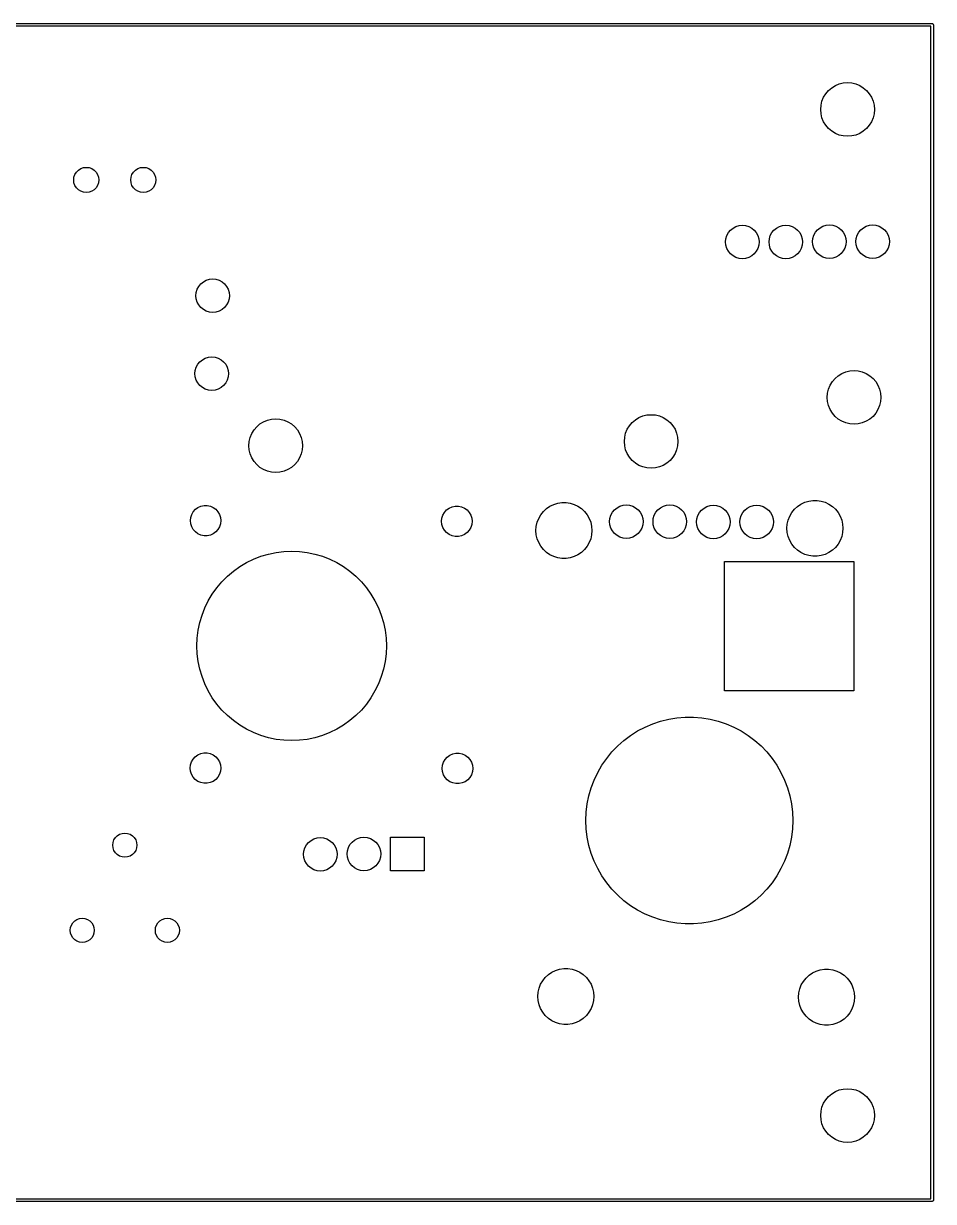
# Model space of a CAD drawing. Extents: x 0 to 110, y 0 to 70.
# Drawn here: x 55.9 to 110.1, y -0.1 to 70.1 of the extents above; entities that cross this region are included whole.
import ezdxf

# ---------------------------------------------------------------- set-up
doc = ezdxf.new("R2010")
doc.units = 0
doc.layers.add('BLACK', color=7, linetype='CONTINUOUS')

msp = doc.modelspace()

# ---------------------------------------------------------------- linework, layer by layer
at = {"layer": 'BLACK', "linetype": 'CONTINUOUS'}
for p, q in [((-0.05, 70.125), (110.05, 70.125)), ((109.975, 69.975), (0.025, 69.975)), ((109.975, 0.025), (109.975, 69.975)), ((110.05, 70.125), (110.06, 70.1233)), ((110.06, 70.1233), (110.063, 70.1239)), ((110.063, 70.1239), (110.066, 70.1222)), ((110.066, 70.1222), (110.076, 70.1205)), ((110.076, 70.1205), (110.091, 70.108)), ((110.091, 70.108), (110.107, 70.0982)), ((110.107, 70.0982), (110.11, 70.0919)), ((110.11, 70.0919), (110.115, 70.0875)), ((110.115, 70.0875), (110.118, 70.0683)), ((110.118, 70.0683), (110.125, 70.05)), ((110.125, 70.05), (110.125, -0.05)), ((103.706, 65.9405), (103.869, 66.1314)), ((103.869, 66.1314), (104.06, 66.2944)), ((104.06, 66.2944), (104.274, 66.4256)), ((104.274, 66.4256), (104.506, 66.5217)), ((104.506, 66.5217), (104.75, 66.5803)), ((104.75, 66.5803), (105, 66.6)), ((105, 66.6), (105.25, 66.5803)), ((105.25, 66.5803), (105.494, 66.5217)), ((105.494, 66.5217), (105.726, 66.4256)), ((105.726, 66.4256), (105.94, 66.2944)), ((105.94, 66.2944), (106.131, 66.1314)), ((106.131, 66.1314), (106.294, 65.9405)), ((103.42, 65.2503), (103.478, 65.4944)), ((103.478, 65.4944), (103.574, 65.7264)), ((103.574, 65.7264), (103.706, 65.9405)), ((106.294, 65.9405), (106.426, 65.7264)), ((106.426, 65.7264), (106.522, 65.4944)), ((106.522, 65.4944), (106.58, 65.2503)), ((103.4, 65), (103.42, 65.2503)), ((103.42, 64.7497), (103.4, 65)), ((103.478, 64.5056), (103.42, 64.7497)), ((106.58, 64.7497), (106.522, 64.5056)), ((106.58, 65.2503), (106.6, 65)), ((106.6, 65), (106.58, 64.7497)), ((103.574, 64.2736), (103.478, 64.5056)), ((103.706, 64.0595), (103.574, 64.2736)), ((103.869, 63.8686), (103.706, 64.0595)), ((106.294, 64.0595), (106.131, 63.8686)), ((106.426, 64.2736), (106.294, 64.0595)), ((106.522, 64.5056), (106.426, 64.2736)), ((104.06, 63.7056), (103.869, 63.8686)), ((104.274, 63.5744), (104.06, 63.7056)), ((104.506, 63.4783), (104.274, 63.5744)), ((104.75, 63.4197), (104.506, 63.4783)), ((105, 63.4), (104.75, 63.4197)), ((105.25, 63.4197), (105, 63.4)), ((105.494, 63.4783), (105.25, 63.4197)), ((105.726, 63.5744), (105.494, 63.4783)), ((105.94, 63.7056), (105.726, 63.5744)), ((106.131, 63.8686), (105.94, 63.7056)), ((58.8688, 60.9669), (58.9243, 61.1254)), ((58.9243, 61.1254), (59.0136, 61.2676)), ((59.0136, 61.2676), (59.1324, 61.3864)), ((59.1324, 61.3864), (59.2746, 61.4757)), ((59.2746, 61.4757), (59.4331, 61.5312)), ((59.4331, 61.5312), (59.6, 61.55)), ((59.6, 61.55), (59.7669, 61.5312)), ((59.7669, 61.5312), (59.9254, 61.4757)), ((59.9254, 61.4757), (60.0676, 61.3864)), ((60.0676, 61.3864), (60.1864, 61.2676)), ((60.1864, 61.2676), (60.2757, 61.1254)), ((60.2757, 61.1254), (60.3312, 60.9669)), ((62.2688, 60.9669), (62.3243, 61.1254)), ((62.3243, 61.1254), (62.4136, 61.2676)), ((62.4136, 61.2676), (62.5324, 61.3864)), ((62.5324, 61.3864), (62.6746, 61.4757)), ((62.6746, 61.4757), (62.8331, 61.5312)), ((62.8331, 61.5312), (63, 61.55)), ((63, 61.55), (63.1669, 61.5312)), ((63.1669, 61.5312), (63.3254, 61.4757)), ((63.3254, 61.4757), (63.4676, 61.3864)), ((63.4676, 61.3864), (63.5864, 61.2676)), ((63.5864, 61.2676), (63.6757, 61.1254)), ((63.6757, 61.1254), (63.7312, 60.9669)), ((58.85, 60.8), (58.8688, 60.9669)), ((58.8688, 60.6331), (58.85, 60.8)), ((58.9243, 60.4746), (58.8688, 60.6331)), ((59.0136, 60.3324), (58.9243, 60.4746)), ((60.2757, 60.4746), (60.1864, 60.3324)), ((60.3312, 60.6331), (60.2757, 60.4746)), ((60.3312, 60.9669), (60.35, 60.8)), ((60.35, 60.8), (60.3312, 60.6331)), ((62.25, 60.8), (62.2688, 60.9669)), ((62.2688, 60.6331), (62.25, 60.8)), ((62.3243, 60.4746), (62.2688, 60.6331)), ((62.4136, 60.3324), (62.3243, 60.4746)), ((63.6757, 60.4746), (63.5864, 60.3324)), ((63.7312, 60.6331), (63.6757, 60.4746)), ((63.7312, 60.9669), (63.75, 60.8)), ((63.75, 60.8), (63.7312, 60.6331)), ((59.1324, 60.2136), (59.0136, 60.3324)), ((59.2746, 60.1243), (59.1324, 60.2136)), ((59.4331, 60.0688), (59.2746, 60.1243)), ((59.6, 60.05), (59.4331, 60.0688)), ((59.7669, 60.0688), (59.6, 60.05)), ((59.9254, 60.1243), (59.7669, 60.0688)), ((60.0676, 60.2136), (59.9254, 60.1243)), ((60.1864, 60.3324), (60.0676, 60.2136)), ((62.5324, 60.2136), (62.4136, 60.3324)), ((62.6746, 60.1243), (62.5324, 60.2136)), ((62.8331, 60.0688), (62.6746, 60.1243)), ((63, 60.05), (62.8331, 60.0688)), ((63.1669, 60.0688), (63, 60.05)), ((63.3254, 60.1243), (63.1669, 60.0688)), ((63.4676, 60.2136), (63.3254, 60.1243)), ((63.5864, 60.3324), (63.4676, 60.2136)), ((97.8061, 57.4827), (97.8985, 57.6556)), ((97.8985, 57.6556), (98.0229, 57.8071)), ((98.0229, 57.8071), (98.1744, 57.9315)), ((98.1744, 57.9315), (98.3473, 58.0239)), ((98.3473, 58.0239), (98.5349, 58.0808)), ((98.5349, 58.0808), (98.73, 58.1)), ((98.73, 58.1), (98.9251, 58.0808)), ((98.9251, 58.0808), (99.1127, 58.0239)), ((99.1127, 58.0239), (99.2856, 57.9315)), ((99.2856, 57.9315), (99.4371, 57.8071)), ((99.4371, 57.8071), (99.5615, 57.6556)), ((99.5615, 57.6556), (99.6539, 57.4827)), ((100.396, 57.4827), (100.489, 57.6556)), ((100.489, 57.6556), (100.613, 57.8071)), ((100.613, 57.8071), (100.764, 57.9315)), ((100.764, 57.9315), (100.937, 58.0239)), ((100.937, 58.0239), (101.125, 58.0808)), ((101.125, 58.0808), (101.32, 58.1)), ((101.32, 58.1), (101.515, 58.0808)), ((101.515, 58.0808), (101.703, 58.0239)), ((101.703, 58.0239), (101.876, 57.9315)), ((101.876, 57.9315), (102.027, 57.8071)), ((102.027, 57.8071), (102.151, 57.6556)), ((102.151, 57.6556), (102.244, 57.4827)), ((102.996, 57.5027), (103.089, 57.6756)), ((103.089, 57.6756), (103.213, 57.8271)), ((103.213, 57.8271), (103.364, 57.9515)), ((103.364, 57.9515), (103.537, 58.0439)), ((103.537, 58.0439), (103.725, 58.1008)), ((103.725, 58.1008), (103.92, 58.12)), ((103.92, 58.12), (104.115, 58.1008)), ((104.115, 58.1008), (104.303, 58.0439)), ((104.303, 58.0439), (104.476, 57.9515)), ((104.476, 57.9515), (104.627, 57.8271)), ((104.627, 57.8271), (104.751, 57.6756)), ((104.751, 57.6756), (104.844, 57.5027)), ((105.576, 57.5027), (105.669, 57.6756)), ((105.669, 57.6756), (105.793, 57.8271)), ((105.793, 57.8271), (105.944, 57.9515)), ((105.944, 57.9515), (106.117, 58.0439)), ((106.117, 58.0439), (106.305, 58.1008)), ((106.305, 58.1008), (106.5, 58.12)), ((106.5, 58.12), (106.695, 58.1008)), ((106.695, 58.1008), (106.883, 58.0439)), ((106.883, 58.0439), (107.056, 57.9515)), ((107.056, 57.9515), (107.207, 57.8271)), ((107.207, 57.8271), (107.331, 57.6756)), ((107.331, 57.6756), (107.424, 57.5027)), ((97.73, 57.1), (97.7492, 57.2951)), ((97.7492, 56.9049), (97.73, 57.1)), ((97.7492, 57.2951), (97.8061, 57.4827)), ((97.8061, 56.7173), (97.7492, 56.9049)), ((99.6539, 57.4827), (99.7108, 57.2951)), ((99.7108, 56.9049), (99.6539, 56.7173)), ((99.7108, 57.2951), (99.73, 57.1)), ((99.73, 57.1), (99.7108, 56.9049)), ((100.32, 57.1), (100.339, 57.2951)), ((100.339, 56.9049), (100.32, 57.1)), ((100.339, 57.2951), (100.396, 57.4827)), ((100.396, 56.7173), (100.339, 56.9049)), ((102.244, 57.4827), (102.301, 57.2951)), ((102.301, 56.9049), (102.244, 56.7173)), ((102.301, 57.2951), (102.32, 57.1)), ((102.32, 57.1), (102.301, 56.9049)), ((102.92, 57.12), (102.939, 57.3151)), ((102.939, 56.9249), (102.92, 57.12)), ((102.939, 57.3151), (102.996, 57.5027)), ((102.996, 56.7373), (102.939, 56.9249)), ((104.844, 57.5027), (104.901, 57.3151)), ((104.901, 56.9249), (104.844, 56.7373)), ((104.901, 57.3151), (104.92, 57.12)), ((104.92, 57.12), (104.901, 56.9249)), ((105.5, 57.12), (105.519, 57.3151)), ((105.519, 56.9249), (105.5, 57.12)), ((105.519, 57.3151), (105.576, 57.5027)), ((105.576, 56.7373), (105.519, 56.9249)), ((107.424, 57.5027), (107.481, 57.3151)), ((107.481, 56.9249), (107.424, 56.7373)), ((107.481, 57.3151), (107.5, 57.12)), ((107.5, 57.12), (107.481, 56.9249)), ((97.8985, 56.5444), (97.8061, 56.7173)), ((98.0229, 56.3929), (97.8985, 56.5444)), ((98.1744, 56.2685), (98.0229, 56.3929)), ((98.3473, 56.1761), (98.1744, 56.2685)), ((99.2856, 56.2685), (99.1127, 56.1761)), ((99.4371, 56.3929), (99.2856, 56.2685)), ((99.5615, 56.5444), (99.4371, 56.3929)), ((99.6539, 56.7173), (99.5615, 56.5444)), ((100.489, 56.5444), (100.396, 56.7173)), ((100.613, 56.3929), (100.489, 56.5444)), ((100.764, 56.2685), (100.613, 56.3929)), ((100.937, 56.1761), (100.764, 56.2685)), ((101.876, 56.2685), (101.703, 56.1761)), ((102.027, 56.3929), (101.876, 56.2685)), ((102.151, 56.5444), (102.027, 56.3929)), ((102.244, 56.7173), (102.151, 56.5444)), ((103.089, 56.5644), (102.996, 56.7373)), ((103.213, 56.4129), (103.089, 56.5644)), ((103.364, 56.2885), (103.213, 56.4129)), ((103.537, 56.1961), (103.364, 56.2885)), ((104.476, 56.2885), (104.303, 56.1961)), ((104.627, 56.4129), (104.476, 56.2885)), ((104.751, 56.5644), (104.627, 56.4129)), ((104.844, 56.7373), (104.751, 56.5644)), ((105.669, 56.5644), (105.576, 56.7373)), ((105.793, 56.4129), (105.669, 56.5644)), ((105.944, 56.2885), (105.793, 56.4129)), ((106.117, 56.1961), (105.944, 56.2885)), ((107.056, 56.2885), (106.883, 56.1961)), ((107.207, 56.4129), (107.056, 56.2885)), ((107.331, 56.5644), (107.207, 56.4129)), ((107.424, 56.7373), (107.331, 56.5644)), ((98.5349, 56.1192), (98.3473, 56.1761)), ((98.73, 56.1), (98.5349, 56.1192)), ((98.9251, 56.1192), (98.73, 56.1)), ((99.1127, 56.1761), (98.9251, 56.1192)), ((101.125, 56.1192), (100.937, 56.1761)), ((101.32, 56.1), (101.125, 56.1192)), ((101.515, 56.1192), (101.32, 56.1)), ((101.703, 56.1761), (101.515, 56.1192)), ((103.725, 56.1392), (103.537, 56.1961)), ((103.92, 56.12), (103.725, 56.1392)), ((104.115, 56.1392), (103.92, 56.12)), ((104.303, 56.1961), (104.115, 56.1392)), ((106.305, 56.1392), (106.117, 56.1961)), ((106.5, 56.12), (106.305, 56.1392)), ((106.695, 56.1392), (106.5, 56.12)), ((106.883, 56.1961), (106.695, 56.1392)), ((66.5862, 54.727), (66.7591, 54.8194)), ((66.7591, 54.8194), (66.9467, 54.8763)), ((66.9467, 54.8763), (67.1418, 54.8955)), ((67.1418, 54.8955), (67.3369, 54.8763)), ((67.3369, 54.8763), (67.5245, 54.8194)), ((67.5245, 54.8194), (67.6974, 54.727)), ((66.161, 54.0906), (66.2179, 54.2782)), ((66.2179, 54.2782), (66.3103, 54.4511)), ((66.3103, 54.4511), (66.4347, 54.6026)), ((66.4347, 54.6026), (66.5862, 54.727)), ((67.6974, 54.727), (67.8489, 54.6026)), ((67.8489, 54.6026), (67.9733, 54.4511)), ((67.9733, 54.4511), (68.0657, 54.2782)), ((68.0657, 54.2782), (68.1226, 54.0906)), ((66.1418, 53.8955), (66.161, 54.0906)), ((66.161, 53.7004), (66.1418, 53.8955)), ((66.2179, 53.5128), (66.161, 53.7004)), ((66.3103, 53.34), (66.2179, 53.5128)), ((68.0657, 53.5128), (67.9733, 53.34)), ((68.1226, 53.7004), (68.0657, 53.5128)), ((68.1226, 54.0906), (68.1418, 53.8955)), ((68.1418, 53.8955), (68.1226, 53.7004)), ((66.4347, 53.1884), (66.3103, 53.34)), ((66.5862, 53.0641), (66.4347, 53.1884)), ((66.7591, 52.9716), (66.5862, 53.0641)), ((66.9467, 52.9147), (66.7591, 52.9716)), ((67.1418, 52.8955), (66.9467, 52.9147)), ((67.3369, 52.9147), (67.1418, 52.8955)), ((67.5245, 52.9716), (67.3369, 52.9147)), ((67.6974, 53.0641), (67.5245, 52.9716)), ((67.8489, 53.1884), (67.6974, 53.0641)), ((67.9733, 53.34), (67.8489, 53.1884)), ((66.2519, 49.8011), (66.3763, 49.9526)), ((66.3763, 49.9526), (66.5278, 50.077)), ((66.5278, 50.077), (66.7007, 50.1694)), ((66.7007, 50.1694), (66.8883, 50.2263)), ((66.8883, 50.2263), (67.0834, 50.2455)), ((67.0834, 50.2455), (67.2785, 50.2263)), ((67.2785, 50.2263), (67.4661, 50.1694)), ((67.4661, 50.1694), (67.6389, 50.077)), ((67.6389, 50.077), (67.7905, 49.9526)), ((67.7905, 49.9526), (67.9148, 49.8011)), ((66.0834, 49.2455), (66.1026, 49.4406)), ((66.1026, 49.0504), (66.0834, 49.2455)), ((66.1026, 49.4406), (66.1595, 49.6282)), ((66.1595, 49.6282), (66.2519, 49.8011)), ((67.9148, 49.8011), (68.0073, 49.6282)), ((68.0073, 49.6282), (68.0642, 49.4406)), ((68.0642, 49.4406), (68.0834, 49.2455)), ((68.0834, 49.2455), (68.0642, 49.0504)), ((104.45, 49.1234), (104.664, 49.2545)), ((104.664, 49.2545), (104.896, 49.3505)), ((104.896, 49.3505), (105.14, 49.4091)), ((105.14, 49.4091), (105.39, 49.4288)), ((105.39, 49.4288), (105.64, 49.4091)), ((105.64, 49.4091), (105.884, 49.3505)), ((105.884, 49.3505), (106.116, 49.2545)), ((106.116, 49.2545), (106.33, 49.1234)), ((66.1595, 48.8628), (66.1026, 49.0504)), ((66.2519, 48.6899), (66.1595, 48.8628)), ((66.3763, 48.5384), (66.2519, 48.6899)), ((66.5278, 48.414), (66.3763, 48.5384)), ((67.7905, 48.5384), (67.6389, 48.414)), ((67.9148, 48.6899), (67.7905, 48.5384)), ((68.0073, 48.8628), (67.9148, 48.6899)), ((68.0642, 49.0504), (68.0073, 48.8628)), ((103.869, 48.324), (103.965, 48.5558)), ((103.965, 48.5558), (104.097, 48.7697)), ((104.097, 48.7697), (104.259, 48.9605)), ((104.259, 48.9605), (104.45, 49.1234)), ((106.33, 49.1234), (106.521, 48.9605)), ((106.521, 48.9605), (106.683, 48.7697)), ((106.683, 48.7697), (106.815, 48.5558)), ((106.815, 48.5558), (106.911, 48.324)), ((66.7007, 48.3216), (66.5278, 48.414)), ((66.8883, 48.2647), (66.7007, 48.3216)), ((67.0834, 48.2455), (66.8883, 48.2647)), ((67.2785, 48.2647), (67.0834, 48.2455)), ((67.4661, 48.3216), (67.2785, 48.2647)), ((67.6389, 48.414), (67.4661, 48.3216)), ((103.791, 47.83), (103.811, 48.0801)), ((103.811, 47.5799), (103.791, 47.83)), ((103.811, 48.0801), (103.869, 48.324)), ((106.911, 48.324), (106.969, 48.0801)), ((106.969, 48.0801), (106.989, 47.83)), ((106.989, 47.83), (106.969, 47.5799)), ((103.869, 47.3359), (103.811, 47.5799)), ((103.965, 47.1042), (103.869, 47.3359)), ((104.097, 46.8903), (103.965, 47.1042)), ((106.815, 47.1042), (106.683, 46.8903)), ((106.911, 47.3359), (106.815, 47.1042)), ((106.969, 47.5799), (106.911, 47.3359)), ((69.9603, 46.2434), (70.1742, 46.3745)), ((70.1742, 46.3745), (70.4059, 46.4705)), ((70.4059, 46.4705), (70.6499, 46.5291)), ((70.6499, 46.5291), (70.9, 46.5488)), ((70.9, 46.5488), (71.1501, 46.5291)), ((71.1501, 46.5291), (71.394, 46.4705)), ((71.394, 46.4705), (71.6258, 46.3745)), ((71.6258, 46.3745), (71.8397, 46.2434)), ((92.1595, 46.3305), (92.3503, 46.4934)), ((92.3503, 46.4934), (92.5642, 46.6245)), ((92.5642, 46.6245), (92.7959, 46.7205)), ((92.7959, 46.7205), (93.0399, 46.7791)), ((93.0399, 46.7791), (93.29, 46.7988)), ((93.29, 46.7988), (93.5401, 46.7791)), ((93.5401, 46.7791), (93.784, 46.7205)), ((93.784, 46.7205), (94.0158, 46.6245)), ((94.0158, 46.6245), (94.2297, 46.4934)), ((94.2297, 46.4934), (94.4205, 46.3305)), ((104.259, 46.6995), (104.097, 46.8903)), ((104.45, 46.5366), (104.259, 46.6995)), ((104.664, 46.4055), (104.45, 46.5366)), ((104.896, 46.3095), (104.664, 46.4055)), ((106.116, 46.4055), (105.884, 46.3095)), ((106.33, 46.5366), (106.116, 46.4055)), ((106.521, 46.6995), (106.33, 46.5366)), ((106.683, 46.8903), (106.521, 46.6995)), ((69.3795, 45.444), (69.4755, 45.6758)), ((69.4755, 45.6758), (69.6066, 45.8897)), ((69.6066, 45.8897), (69.7695, 46.0805)), ((69.7695, 46.0805), (69.9603, 46.2434)), ((71.8397, 46.2434), (72.0305, 46.0805)), ((72.0305, 46.0805), (72.1934, 45.8897)), ((72.1934, 45.8897), (72.3245, 45.6758)), ((72.3245, 45.6758), (72.4205, 45.444)), ((91.7109, 45.4501), (91.7695, 45.694)), ((91.7695, 45.694), (91.8655, 45.9258)), ((91.8655, 45.9258), (91.9966, 46.1397)), ((91.9966, 46.1397), (92.1595, 46.3305)), ((94.4205, 46.3305), (94.5834, 46.1397)), ((94.5834, 46.1397), (94.7145, 45.9258)), ((94.7145, 45.9258), (94.8105, 45.694)), ((94.8105, 45.694), (94.8691, 45.4501)), ((105.14, 46.2509), (104.896, 46.3095)), ((105.39, 46.2312), (105.14, 46.2509)), ((105.64, 46.2509), (105.39, 46.2312)), ((105.884, 46.3095), (105.64, 46.2509)), ((69.3012, 44.95), (69.3209, 45.2001)), ((69.3209, 45.2001), (69.3795, 45.444)), ((72.4205, 45.444), (72.4791, 45.2001)), ((72.4791, 45.2001), (72.4988, 44.95)), ((91.6912, 45.2), (91.7109, 45.4501)), ((91.7109, 44.9499), (91.6912, 45.2)), ((94.8691, 45.4501), (94.8888, 45.2)), ((94.8888, 45.2), (94.8691, 44.9499)), ((69.3209, 44.6999), (69.3012, 44.95)), ((69.3795, 44.456), (69.3209, 44.6999)), ((69.4755, 44.2242), (69.3795, 44.456)), ((72.4205, 44.456), (72.3245, 44.2242)), ((72.4791, 44.6999), (72.4205, 44.456)), ((72.4988, 44.95), (72.4791, 44.6999)), ((91.7695, 44.706), (91.7109, 44.9499)), ((91.8655, 44.4742), (91.7695, 44.706)), ((91.9966, 44.2603), (91.8655, 44.4742)), ((92.1595, 44.0695), (91.9966, 44.2603)), ((94.5834, 44.2603), (94.4205, 44.0695)), ((94.7145, 44.4742), (94.5834, 44.2603)), ((94.8105, 44.706), (94.7145, 44.4742)), ((94.8691, 44.9499), (94.8105, 44.706)), ((69.6066, 44.0103), (69.4755, 44.2242)), ((69.7695, 43.8195), (69.6066, 44.0103)), ((69.9603, 43.6566), (69.7695, 43.8195)), ((70.1742, 43.5255), (69.9603, 43.6566)), ((71.8397, 43.6566), (71.6258, 43.5255)), ((72.0305, 43.8195), (71.8397, 43.6566)), ((72.1934, 44.0103), (72.0305, 43.8195)), ((72.3245, 44.2242), (72.1934, 44.0103)), ((92.3503, 43.9066), (92.1595, 44.0695)), ((92.5642, 43.7755), (92.3503, 43.9066)), ((92.7959, 43.6795), (92.5642, 43.7755)), ((93.0399, 43.6209), (92.7959, 43.6795)), ((93.29, 43.6012), (93.0399, 43.6209)), ((93.5401, 43.6209), (93.29, 43.6012)), ((93.784, 43.6795), (93.5401, 43.6209)), ((94.0158, 43.7755), (93.784, 43.6795)), ((94.2297, 43.9066), (94.0158, 43.7755)), ((94.4205, 44.0695), (94.2297, 43.9066)), ((70.4059, 43.4295), (70.1742, 43.5255)), ((70.6499, 43.3709), (70.4059, 43.4295)), ((70.9, 43.3512), (70.6499, 43.3709)), ((71.1501, 43.3709), (70.9, 43.3512)), ((71.394, 43.4295), (71.1501, 43.3709)), ((71.6258, 43.5255), (71.394, 43.4295)), ((87.4799, 41.4446), (87.7184, 41.5182)), ((87.7184, 41.5182), (87.9652, 41.5554)), ((87.9652, 41.5554), (88.2148, 41.5554)), ((88.2148, 41.5554), (88.4616, 41.5182)), ((88.4616, 41.5182), (88.7001, 41.4446)), ((102.019, 41.3257), (102.225, 41.4663)), ((102.225, 41.4663), (102.45, 41.5746)), ((102.45, 41.5746), (102.688, 41.6482)), ((102.688, 41.6482), (102.935, 41.6854)), ((102.935, 41.6854), (103.185, 41.6854)), ((103.185, 41.6854), (103.432, 41.6482)), ((103.432, 41.6482), (103.67, 41.5746)), ((103.67, 41.5746), (103.895, 41.4663)), ((103.895, 41.4663), (104.101, 41.3257)), ((65.8289, 40.6675), (65.8877, 40.8485)), ((65.8877, 40.8485), (65.9828, 41.0132)), ((65.9828, 41.0132), (66.1101, 41.1546)), ((66.1101, 41.1546), (66.264, 41.2664)), ((66.264, 41.2664), (66.4378, 41.3438)), ((66.4378, 41.3438), (66.6239, 41.3834)), ((66.6239, 41.3834), (66.8142, 41.3834)), ((66.8142, 41.3834), (67.0003, 41.3438)), ((67.0003, 41.3438), (67.1741, 41.2664)), ((67.1741, 41.2664), (67.328, 41.1546)), ((67.328, 41.1546), (67.4553, 41.0132)), ((67.4553, 41.0132), (67.5504, 40.8485)), ((67.5504, 40.8485), (67.6092, 40.6675)), ((80.8089, 40.6275), (80.8677, 40.8085)), ((80.8677, 40.8085), (80.9628, 40.9732)), ((80.9628, 40.9732), (81.0901, 41.1146)), ((81.0901, 41.1146), (81.244, 41.2264)), ((81.244, 41.2264), (81.4178, 41.3038)), ((81.4178, 41.3038), (81.6039, 41.3434)), ((81.6039, 41.3434), (81.7942, 41.3434)), ((81.7942, 41.3434), (81.9803, 41.3038)), ((81.9803, 41.3038), (82.1541, 41.2264)), ((82.1541, 41.2264), (82.308, 41.1146)), ((82.308, 41.1146), (82.4353, 40.9732)), ((82.4353, 40.9732), (82.5304, 40.8085)), ((82.5304, 40.8085), (82.5892, 40.6275)), ((86.5854, 40.6146), (86.7102, 40.8308)), ((86.7102, 40.8308), (86.8658, 41.0259)), ((86.8658, 41.0259), (87.0488, 41.1957)), ((87.0488, 41.1957), (87.255, 41.3363)), ((87.255, 41.3363), (87.4799, 41.4446)), ((88.7001, 41.4446), (88.925, 41.3363)), ((88.925, 41.3363), (89.1312, 41.1957)), ((89.1312, 41.1957), (89.3142, 41.0259)), ((89.3142, 41.0259), (89.4698, 40.8308)), ((89.4698, 40.8308), (89.5946, 40.6146)), ((90.8292, 40.6151), (90.8861, 40.8027)), ((90.8861, 40.8027), (90.9785, 40.9756)), ((90.9785, 40.9756), (91.1029, 41.1271)), ((91.1029, 41.1271), (91.2544, 41.2515)), ((91.2544, 41.2515), (91.4273, 41.3439)), ((91.4273, 41.3439), (91.6149, 41.4008)), ((91.6149, 41.4008), (91.81, 41.42)), ((91.81, 41.42), (92.0051, 41.4008)), ((92.0051, 41.4008), (92.1927, 41.3439)), ((92.1927, 41.3439), (92.3656, 41.2515)), ((92.3656, 41.2515), (92.5171, 41.1271)), ((92.5171, 41.1271), (92.6415, 40.9756)), ((92.6415, 40.9756), (92.7339, 40.8027)), ((92.7339, 40.8027), (92.7908, 40.6151)), ((93.4192, 40.6151), (93.4761, 40.8027)), ((93.4761, 40.8027), (93.5685, 40.9756)), ((93.5685, 40.9756), (93.6929, 41.1271)), ((93.6929, 41.1271), (93.8444, 41.2515)), ((93.8444, 41.2515), (94.0173, 41.3439)), ((94.0173, 41.3439), (94.2049, 41.4008)), ((94.2049, 41.4008), (94.4, 41.42)), ((94.4, 41.42), (94.5951, 41.4008)), ((94.5951, 41.4008), (94.7827, 41.3439)), ((94.7827, 41.3439), (94.9556, 41.2515)), ((94.9556, 41.2515), (95.1071, 41.1271)), ((95.1071, 41.1271), (95.2315, 40.9756)), ((95.2315, 40.9756), (95.3239, 40.8027)), ((95.3239, 40.8027), (95.3808, 40.6151)), ((96.0192, 40.5951), (96.0761, 40.7827)), ((96.0761, 40.7827), (96.1685, 40.9556)), ((96.1685, 40.9556), (96.2929, 41.1071)), ((96.2929, 41.1071), (96.4444, 41.2315)), ((96.4444, 41.2315), (96.6173, 41.3239)), ((96.6173, 41.3239), (96.8049, 41.3808)), ((96.8049, 41.3808), (97, 41.4)), ((97, 41.4), (97.1951, 41.3808)), ((97.1951, 41.3808), (97.3827, 41.3239)), ((97.3827, 41.3239), (97.5556, 41.2315)), ((97.5556, 41.2315), (97.7071, 41.1071)), ((97.7071, 41.1071), (97.8315, 40.9556)), ((97.8315, 40.9556), (97.9239, 40.7827)), ((97.9239, 40.7827), (97.9808, 40.5951)), ((98.5992, 40.5951), (98.6561, 40.7827)), ((98.6561, 40.7827), (98.7485, 40.9556)), ((98.7485, 40.9556), (98.8729, 41.1071)), ((98.8729, 41.1071), (99.0244, 41.2315)), ((99.0244, 41.2315), (99.1973, 41.3239)), ((99.1973, 41.3239), (99.3849, 41.3808)), ((99.3849, 41.3808), (99.58, 41.4)), ((99.58, 41.4), (99.7751, 41.3808)), ((99.7751, 41.3808), (99.9627, 41.3239)), ((99.9627, 41.3239), (100.136, 41.2315)), ((100.136, 41.2315), (100.287, 41.1071)), ((100.287, 41.1071), (100.411, 40.9556)), ((100.411, 40.9556), (100.504, 40.7827)), ((100.504, 40.7827), (100.561, 40.5951)), ((101.555, 40.7446), (101.68, 40.9608)), ((101.68, 40.9608), (101.836, 41.1559)), ((101.836, 41.1559), (102.019, 41.3257)), ((104.101, 41.3257), (104.284, 41.1559)), ((104.284, 41.1559), (104.44, 40.9608)), ((104.44, 40.9608), (104.565, 40.7446)), ((65.809, 40.4783), (65.8289, 40.6675)), ((65.8289, 40.2891), (65.809, 40.4783)), ((65.8877, 40.1082), (65.8289, 40.2891)), ((65.9828, 39.9434), (65.8877, 40.1082)), ((67.5504, 40.1082), (67.4553, 39.9434)), ((67.6092, 40.2891), (67.5504, 40.1082)), ((67.6092, 40.6675), (67.6291, 40.4783)), ((67.6291, 40.4783), (67.6092, 40.2891)), ((80.789, 40.4383), (80.8089, 40.6275)), ((80.8089, 40.2491), (80.789, 40.4383)), ((80.8677, 40.0682), (80.8089, 40.2491)), ((80.9628, 39.9034), (80.8677, 40.0682)), ((82.5304, 40.0682), (82.4353, 39.9034)), ((82.5892, 40.2491), (82.5304, 40.0682)), ((82.5892, 40.6275), (82.6091, 40.4383)), ((82.6091, 40.4383), (82.5892, 40.2491)), ((86.42, 39.89), (86.4386, 40.1389)), ((86.4386, 40.1389), (86.4942, 40.3822)), ((86.4942, 40.3822), (86.5854, 40.6146)), ((89.5946, 40.6146), (89.6858, 40.3822)), ((89.6858, 40.3822), (89.7414, 40.1389)), ((89.7414, 40.1389), (89.76, 39.89)), ((90.81, 40.42), (90.8292, 40.6151)), ((90.8292, 40.2249), (90.81, 40.42)), ((90.8861, 40.0373), (90.8292, 40.2249)), ((92.7908, 40.2249), (92.7339, 40.0373)), ((92.7908, 40.6151), (92.81, 40.42)), ((92.81, 40.42), (92.7908, 40.2249)), ((93.4, 40.42), (93.4192, 40.6151)), ((93.4192, 40.2249), (93.4, 40.42)), ((93.4761, 40.0373), (93.4192, 40.2249)), ((95.3808, 40.2249), (95.3239, 40.0373)), ((95.3808, 40.6151), (95.4, 40.42)), ((95.4, 40.42), (95.3808, 40.2249)), ((96, 40.4), (96.0192, 40.5951)), ((96.0192, 40.2049), (96, 40.4)), ((96.0761, 40.0173), (96.0192, 40.2049)), ((97.9808, 40.2049), (97.9239, 40.0173)), ((97.9808, 40.5951), (98, 40.4)), ((98, 40.4), (97.9808, 40.2049)), ((98.58, 40.4), (98.5992, 40.5951)), ((98.5992, 40.2049), (98.58, 40.4)), ((98.6561, 40.0173), (98.5992, 40.2049)), ((100.561, 40.2049), (100.504, 40.0173)), ((100.561, 40.5951), (100.58, 40.4)), ((100.58, 40.4), (100.561, 40.2049)), ((101.39, 40.02), (101.409, 40.2689)), ((101.409, 40.2689), (101.464, 40.5123)), ((101.464, 40.5123), (101.555, 40.7446)), ((104.565, 40.7446), (104.656, 40.5123)), ((104.656, 40.5123), (104.711, 40.2689)), ((104.711, 40.2689), (104.73, 40.02)), ((66.1101, 39.802), (65.9828, 39.9434)), ((66.264, 39.6902), (66.1101, 39.802)), ((66.4378, 39.6128), (66.264, 39.6902)), ((66.6239, 39.5732), (66.4378, 39.6128)), ((66.8142, 39.5732), (66.6239, 39.5732)), ((67.0003, 39.6128), (66.8142, 39.5732)), ((67.1741, 39.6902), (67.0003, 39.6128)), ((67.328, 39.802), (67.1741, 39.6902)), ((67.4553, 39.9434), (67.328, 39.802)), ((81.0901, 39.762), (80.9628, 39.9034)), ((81.244, 39.6502), (81.0901, 39.762)), ((81.4178, 39.5728), (81.244, 39.6502)), ((81.6039, 39.5332), (81.4178, 39.5728)), ((81.7942, 39.5332), (81.6039, 39.5332)), ((81.9803, 39.5728), (81.7942, 39.5332)), ((82.1541, 39.6502), (81.9803, 39.5728)), ((82.308, 39.762), (82.1541, 39.6502)), ((82.4353, 39.9034), (82.308, 39.762)), ((86.4386, 39.6411), (86.42, 39.89)), ((86.4942, 39.3977), (86.4386, 39.6411)), ((86.5854, 39.1654), (86.4942, 39.3977)), ((89.6858, 39.3977), (89.5946, 39.1654)), ((89.7414, 39.6411), (89.6858, 39.3977)), ((89.76, 39.89), (89.7414, 39.6411)), ((90.9785, 39.8644), (90.8861, 40.0373)), ((91.1029, 39.7129), (90.9785, 39.8644)), ((91.2544, 39.5885), (91.1029, 39.7129)), ((91.4273, 39.4961), (91.2544, 39.5885)), ((91.6149, 39.4392), (91.4273, 39.4961)), ((91.81, 39.42), (91.6149, 39.4392)), ((92.0051, 39.4392), (91.81, 39.42)), ((92.1927, 39.4961), (92.0051, 39.4392)), ((92.3656, 39.5885), (92.1927, 39.4961)), ((92.5171, 39.7129), (92.3656, 39.5885)), ((92.6415, 39.8644), (92.5171, 39.7129)), ((92.7339, 40.0373), (92.6415, 39.8644)), ((93.5685, 39.8644), (93.4761, 40.0373)), ((93.6929, 39.7129), (93.5685, 39.8644)), ((93.8444, 39.5885), (93.6929, 39.7129)), ((94.0173, 39.4961), (93.8444, 39.5885)), ((94.2049, 39.4392), (94.0173, 39.4961)), ((94.4, 39.42), (94.2049, 39.4392)), ((94.5951, 39.4392), (94.4, 39.42)), ((94.7827, 39.4961), (94.5951, 39.4392)), ((94.9556, 39.5885), (94.7827, 39.4961)), ((95.1071, 39.7129), (94.9556, 39.5885)), ((95.2315, 39.8644), (95.1071, 39.7129)), ((95.3239, 40.0373), (95.2315, 39.8644)), ((96.1685, 39.8444), (96.0761, 40.0173)), ((96.2929, 39.6929), (96.1685, 39.8444)), ((96.4444, 39.5685), (96.2929, 39.6929)), ((96.6173, 39.4761), (96.4444, 39.5685)), ((96.8049, 39.4192), (96.6173, 39.4761)), ((97, 39.4), (96.8049, 39.4192)), ((97.1951, 39.4192), (97, 39.4)), ((97.3827, 39.4761), (97.1951, 39.4192)), ((97.5556, 39.5685), (97.3827, 39.4761)), ((97.7071, 39.6929), (97.5556, 39.5685)), ((97.8315, 39.8444), (97.7071, 39.6929)), ((97.9239, 40.0173), (97.8315, 39.8444)), ((98.7485, 39.8444), (98.6561, 40.0173)), ((98.8729, 39.6929), (98.7485, 39.8444)), ((99.0244, 39.5685), (98.8729, 39.6929)), ((99.1973, 39.4761), (99.0244, 39.5685)), ((99.3849, 39.4192), (99.1973, 39.4761)), ((99.58, 39.4), (99.3849, 39.4192)), ((99.7751, 39.4192), (99.58, 39.4)), ((99.9627, 39.4761), (99.7751, 39.4192)), ((100.136, 39.5685), (99.9627, 39.4761)), ((100.287, 39.6929), (100.136, 39.5685)), ((100.411, 39.8444), (100.287, 39.6929)), ((100.504, 40.0173), (100.411, 39.8444)), ((101.409, 39.7711), (101.39, 40.02)), ((101.464, 39.5277), (101.409, 39.7711)), ((101.555, 39.2954), (101.464, 39.5277)), ((104.656, 39.5277), (104.565, 39.2954)), ((104.711, 39.7711), (104.656, 39.5277)), ((104.73, 40.02), (104.711, 39.7711)), ((70.919, 38.5814), (71.3824, 38.6392)), ((71.3824, 38.6392), (71.849, 38.6585)), ((71.849, 38.6585), (72.3156, 38.6392)), ((72.3156, 38.6392), (72.779, 38.5814)), ((86.7102, 38.9492), (86.5854, 39.1654)), ((86.8658, 38.7541), (86.7102, 38.9492)), ((87.0488, 38.5843), (86.8658, 38.7541)), ((89.3142, 38.7541), (89.1312, 38.5843)), ((89.4698, 38.9492), (89.3142, 38.7541)), ((89.5946, 39.1654), (89.4698, 38.9492)), ((101.68, 39.0792), (101.555, 39.2954)), ((101.836, 38.8841), (101.68, 39.0792)), ((102.019, 38.7143), (101.836, 38.8841)), ((102.225, 38.5737), (102.019, 38.7143)), ((104.101, 38.7143), (103.895, 38.5737)), ((104.284, 38.8841), (104.101, 38.7143)), ((104.44, 39.0792), (104.284, 38.8841)), ((104.565, 39.2954), (104.44, 39.0792)), ((68.7587, 37.7384), (69.1599, 37.9775)), ((69.1599, 37.9775), (69.5794, 38.1826)), ((69.5794, 38.1826), (70.0144, 38.3523)), ((70.0144, 38.3523), (70.462, 38.4856)), ((70.462, 38.4856), (70.919, 38.5814)), ((72.779, 38.5814), (73.2361, 38.4856)), ((73.2361, 38.4856), (73.6836, 38.3523)), ((73.6836, 38.3523), (74.1187, 38.1826)), ((74.1187, 38.1826), (74.5382, 37.9775)), ((74.5382, 37.9775), (74.9394, 37.7384)), ((87.255, 38.4437), (87.0488, 38.5843)), ((87.4799, 38.3354), (87.255, 38.4437)), ((87.7184, 38.2618), (87.4799, 38.3354)), ((87.9652, 38.2246), (87.7184, 38.2618)), ((88.2148, 38.2246), (87.9652, 38.2246)), ((88.4616, 38.2618), (88.2148, 38.2246)), ((88.7001, 38.3354), (88.4616, 38.2618)), ((88.925, 38.4437), (88.7001, 38.3354)), ((89.1312, 38.5843), (88.925, 38.4437)), ((97.665, 30.325), (97.665, 38.035)), ((97.665, 38.035), (105.375, 38.035)), ((102.45, 38.4654), (102.225, 38.5737)), ((102.688, 38.3918), (102.45, 38.4654)), ((102.935, 38.3546), (102.688, 38.3918)), ((103.185, 38.3546), (102.935, 38.3546)), ((103.432, 38.3918), (103.185, 38.3546)), ((103.67, 38.4654), (103.432, 38.3918)), ((103.895, 38.5737), (103.67, 38.4654)), ((105.375, 38.035), (105.375, 30.325)), ((68.0223, 37.1653), (68.3786, 37.4671)), ((68.3786, 37.4671), (68.7587, 37.7384)), ((74.9394, 37.7384), (75.3194, 37.4671)), ((75.3194, 37.4671), (75.6758, 37.1653)), ((67.3903, 36.4787), (67.6921, 36.8351)), ((67.6921, 36.8351), (68.0223, 37.1653)), ((75.6758, 37.1653), (76.006, 36.8351)), ((76.006, 36.8351), (76.3078, 36.4787)), ((66.8799, 35.6975), (67.1189, 36.0986)), ((67.1189, 36.0986), (67.3903, 36.4787)), ((76.3078, 36.4787), (76.5791, 36.0986)), ((76.5791, 36.0986), (76.8182, 35.6975)), ((66.505, 34.8429), (66.6748, 35.278)), ((66.6748, 35.278), (66.8799, 35.6975)), ((76.8182, 35.6975), (77.0233, 35.278)), ((77.0233, 35.278), (77.193, 34.8429)), ((66.3718, 34.3953), (66.505, 34.8429)), ((77.193, 34.8429), (77.3263, 34.3953)), ((66.2182, 33.4749), (66.276, 33.9383)), ((66.276, 33.9383), (66.3718, 34.3953)), ((77.3263, 34.3953), (77.4221, 33.9383)), ((77.4221, 33.9383), (77.4799, 33.4749)), ((66.1989, 33.0083), (66.2182, 33.4749)), ((77.4799, 33.4749), (77.4992, 33.0083)), ((66.2182, 32.5417), (66.1989, 33.0083)), ((66.276, 32.0783), (66.2182, 32.5417)), ((77.4799, 32.5417), (77.4221, 32.0783)), ((77.4992, 33.0083), (77.4799, 32.5417)), ((66.3718, 31.6213), (66.276, 32.0783)), ((66.505, 31.1737), (66.3718, 31.6213)), ((77.3263, 31.6213), (77.193, 31.1737)), ((77.4221, 32.0783), (77.3263, 31.6213)), ((66.6748, 30.7387), (66.505, 31.1737)), ((77.193, 31.1737), (77.0233, 30.7387)), ((66.8799, 30.3191), (66.6748, 30.7387)), ((67.1189, 29.918), (66.8799, 30.3191)), ((76.8182, 30.3191), (76.5791, 29.918)), ((77.0233, 30.7387), (76.8182, 30.3191)), ((105.375, 30.325), (97.665, 30.325)), ((67.3903, 29.5379), (67.1189, 29.918)), ((67.6921, 29.1816), (67.3903, 29.5379)), ((76.3078, 29.5379), (76.006, 29.1816)), ((76.5791, 29.918), (76.3078, 29.5379)), ((68.0223, 28.8514), (67.6921, 29.1816)), ((68.3786, 28.5496), (68.0223, 28.8514)), ((75.6758, 28.8514), (75.3194, 28.5496)), ((76.006, 29.1816), (75.6758, 28.8514)), ((68.7587, 28.2782), (68.3786, 28.5496)), ((69.1599, 28.0392), (68.7587, 28.2782)), ((74.9394, 28.2782), (74.5382, 28.0392)), ((75.3194, 28.5496), (74.9394, 28.2782)), ((92.4849, 27.9336), (92.9249, 28.1645)), ((92.9249, 28.1645), (93.382, 28.3592)), ((93.382, 28.3592), (93.8533, 28.5166)), ((93.8533, 28.5166), (94.3358, 28.6355)), ((94.3358, 28.6355), (94.8263, 28.7152)), ((94.8263, 28.7152), (95.3216, 28.7552)), ((95.3216, 28.7552), (95.8184, 28.7552)), ((95.8184, 28.7552), (96.3137, 28.7152)), ((96.3137, 28.7152), (96.8042, 28.6355)), ((96.8042, 28.6355), (97.2867, 28.5166)), ((97.2867, 28.5166), (97.758, 28.3592)), ((97.758, 28.3592), (98.2151, 28.1645)), ((98.2151, 28.1645), (98.6551, 27.9336)), ((69.5794, 27.8341), (69.1599, 28.0392)), ((70.0144, 27.6643), (69.5794, 27.8341)), ((70.462, 27.5311), (70.0144, 27.6643)), ((70.919, 27.4352), (70.462, 27.5311)), ((71.3824, 27.3775), (70.919, 27.4352)), ((72.779, 27.4352), (72.3156, 27.3775)), ((73.2361, 27.5311), (72.779, 27.4352)), ((73.6836, 27.6643), (73.2361, 27.5311)), ((74.1187, 27.8341), (73.6836, 27.6643)), ((74.5382, 28.0392), (74.1187, 27.8341)), ((91.6677, 27.3695), (92.0649, 27.668)), ((92.0649, 27.668), (92.4849, 27.9336)), ((98.6551, 27.9336), (99.0751, 27.668)), ((99.0751, 27.668), (99.4723, 27.3695)), ((71.849, 27.3582), (71.3824, 27.3775)), ((72.3156, 27.3775), (71.849, 27.3582)), ((90.9515, 26.6816), (91.2958, 27.04)), ((91.2958, 27.04), (91.6677, 27.3695)), ((99.4723, 27.3695), (99.8442, 27.04)), ((99.8442, 27.04), (100.188, 26.6816)), ((65.8189, 25.9075), (65.8777, 26.0885)), ((65.8777, 26.0885), (65.9728, 26.2532)), ((65.9728, 26.2532), (66.1001, 26.3946)), ((66.1001, 26.3946), (66.254, 26.5064)), ((66.254, 26.5064), (66.4278, 26.5838)), ((66.4278, 26.5838), (66.6139, 26.6234)), ((66.6139, 26.6234), (66.8042, 26.6234)), ((66.8042, 26.6234), (66.9903, 26.5838)), ((66.9903, 26.5838), (67.1641, 26.5064)), ((67.1641, 26.5064), (67.318, 26.3946)), ((67.318, 26.3946), (67.4453, 26.2532)), ((67.4453, 26.2532), (67.5404, 26.0885)), ((67.5404, 26.0885), (67.5992, 25.9075)), ((80.8489, 25.8875), (80.9077, 26.0685)), ((80.9077, 26.0685), (81.0028, 26.2332)), ((81.0028, 26.2332), (81.1301, 26.3746)), ((81.1301, 26.3746), (81.284, 26.4864)), ((81.284, 26.4864), (81.4578, 26.5638)), ((81.4578, 26.5638), (81.6439, 26.6034)), ((81.6439, 26.6034), (81.8342, 26.6034)), ((81.8342, 26.6034), (82.0203, 26.5638)), ((82.0203, 26.5638), (82.1941, 26.4864)), ((82.1941, 26.4864), (82.348, 26.3746)), ((82.348, 26.3746), (82.4753, 26.2332)), ((82.4753, 26.2332), (82.5704, 26.0685)), ((82.5704, 26.0685), (82.6292, 25.8875)), ((90.355, 25.8878), (90.6373, 26.2967)), ((90.6373, 26.2967), (90.9515, 26.6816)), ((100.188, 26.6816), (100.503, 26.2967)), ((100.503, 26.2967), (100.785, 25.8878)), ((65.799, 25.7183), (65.8189, 25.9075)), ((65.8189, 25.5291), (65.799, 25.7183)), ((65.8777, 25.3482), (65.8189, 25.5291)), ((65.9728, 25.1834), (65.8777, 25.3482)), ((67.5404, 25.3482), (67.4453, 25.1834)), ((67.5992, 25.5291), (67.5404, 25.3482)), ((67.5992, 25.9075), (67.6191, 25.7183)), ((67.6191, 25.7183), (67.5992, 25.5291)), ((80.829, 25.6983), (80.8489, 25.8875)), ((80.8489, 25.5091), (80.829, 25.6983)), ((80.9077, 25.3282), (80.8489, 25.5091)), ((81.0028, 25.1634), (80.9077, 25.3282)), ((82.5704, 25.3282), (82.4753, 25.1634)), ((82.6292, 25.5091), (82.5704, 25.3282)), ((82.6292, 25.8875), (82.6491, 25.6983)), ((82.6491, 25.6983), (82.6292, 25.5091)), ((89.8935, 25.0085), (90.1066, 25.4574)), ((90.1066, 25.4574), (90.355, 25.8878)), ((100.785, 25.8878), (101.033, 25.4574)), ((101.033, 25.4574), (101.246, 25.0085)), ((66.1001, 25.042), (65.9728, 25.1834)), ((66.254, 24.9302), (66.1001, 25.042)), ((66.4278, 24.8528), (66.254, 24.9302)), ((66.6139, 24.8132), (66.4278, 24.8528)), ((66.8042, 24.8132), (66.6139, 24.8132)), ((66.9903, 24.8528), (66.8042, 24.8132)), ((67.1641, 24.9302), (66.9903, 24.8528)), ((67.318, 25.042), (67.1641, 24.9302)), ((67.4453, 25.1834), (67.318, 25.042)), ((81.1301, 25.022), (81.0028, 25.1634)), ((81.284, 24.9102), (81.1301, 25.022)), ((81.4578, 24.8328), (81.284, 24.9102)), ((81.6439, 24.7932), (81.4578, 24.8328)), ((81.8342, 24.7932), (81.6439, 24.7932)), ((82.0203, 24.8328), (81.8342, 24.7932)), ((82.1941, 24.9102), (82.0203, 24.8328)), ((82.348, 25.022), (82.1941, 24.9102)), ((82.4753, 25.1634), (82.348, 25.022)), ((89.7173, 24.5439), (89.8935, 25.0085)), ((101.246, 25.0085), (101.423, 24.5439)), ((89.4797, 23.5798), (89.5791, 24.0666)), ((89.5791, 24.0666), (89.7173, 24.5439)), ((101.423, 24.5439), (101.561, 24.0666)), ((101.561, 24.0666), (101.66, 23.5798)), ((89.4198, 23.0865), (89.4797, 23.5798)), ((101.66, 23.5798), (101.72, 23.0865)), ((89.3998, 22.59), (89.4198, 23.0865)), ((89.4198, 22.0935), (89.3998, 22.59)), ((101.72, 23.0865), (101.74, 22.59)), ((101.74, 22.59), (101.72, 22.0935)), ((61.5876, 21.7737), (61.7398, 21.8269)), ((61.7398, 21.8269), (61.9, 21.845)), ((61.9, 21.845), (62.0602, 21.8269)), ((62.0602, 21.8269), (62.2124, 21.7737)), ((89.4797, 21.6002), (89.4198, 22.0935)), ((101.72, 22.0935), (101.66, 21.6002)), ((61.18, 21.125), (61.1981, 21.2852)), ((61.1981, 20.9648), (61.18, 21.125)), ((61.1981, 21.2852), (61.2513, 21.4374)), ((61.2513, 21.4374), (61.3371, 21.5739)), ((61.3371, 21.5739), (61.4511, 21.6879)), ((61.4511, 21.6879), (61.5876, 21.7737)), ((62.2124, 21.7737), (62.3489, 21.6879)), ((62.3489, 21.6879), (62.4629, 21.5739)), ((62.4629, 21.5739), (62.5487, 21.4374)), ((62.5487, 21.4374), (62.6019, 21.2852)), ((62.6019, 21.2852), (62.62, 21.125)), ((62.62, 21.125), (62.6019, 20.9648)), ((72.6361, 20.9627), (72.7285, 21.1356)), ((72.7285, 21.1356), (72.8529, 21.2871)), ((72.8529, 21.2871), (73.0044, 21.4115)), ((73.0044, 21.4115), (73.1773, 21.5039)), ((73.1773, 21.5039), (73.3649, 21.5608)), ((73.3649, 21.5608), (73.56, 21.58)), ((73.56, 21.58), (73.7551, 21.5608)), ((73.7551, 21.5608), (73.9427, 21.5039)), ((73.9427, 21.5039), (74.1156, 21.4115)), ((74.1156, 21.4115), (74.2671, 21.2871)), ((74.2671, 21.2871), (74.3915, 21.1356)), ((74.3915, 21.1356), (74.4839, 20.9627)), ((75.2361, 20.9827), (75.3285, 21.1556)), ((75.3285, 21.1556), (75.4529, 21.3071)), ((75.4529, 21.3071), (75.6044, 21.4315)), ((75.6044, 21.4315), (75.7773, 21.5239)), ((75.7773, 21.5239), (75.9649, 21.5808)), ((75.9649, 21.5808), (76.16, 21.6)), ((76.16, 21.6), (76.3551, 21.5808)), ((76.3551, 21.5808), (76.5427, 21.5239)), ((76.5427, 21.5239), (76.7156, 21.4315)), ((76.7156, 21.4315), (76.8671, 21.3071)), ((76.8671, 21.3071), (76.9915, 21.1556)), ((76.9915, 21.1556), (77.0839, 20.9827)), ((77.75, 19.6), (77.75, 21.6)), ((77.75, 21.6), (79.75, 21.6)), ((79.75, 21.6), (79.75, 19.6)), ((89.5791, 21.1134), (89.4797, 21.6002)), ((89.7173, 20.6361), (89.5791, 21.1134)), ((101.561, 21.1134), (101.423, 20.6361)), ((101.66, 21.6002), (101.561, 21.1134)), ((61.2513, 20.8126), (61.1981, 20.9648)), ((61.3371, 20.6761), (61.2513, 20.8126)), ((61.4511, 20.5621), (61.3371, 20.6761)), ((61.5876, 20.4763), (61.4511, 20.5621)), ((61.7398, 20.4231), (61.5876, 20.4763)), ((61.9, 20.405), (61.7398, 20.4231)), ((62.0602, 20.4231), (61.9, 20.405)), ((62.2124, 20.4763), (62.0602, 20.4231)), ((62.3489, 20.5621), (62.2124, 20.4763)), ((62.4629, 20.6761), (62.3489, 20.5621)), ((62.5487, 20.8126), (62.4629, 20.6761)), ((62.6019, 20.9648), (62.5487, 20.8126)), ((72.56, 20.58), (72.5792, 20.7751)), ((72.5792, 20.3849), (72.56, 20.58)), ((72.5792, 20.7751), (72.6361, 20.9627)), ((72.6361, 20.1973), (72.5792, 20.3849)), ((74.4839, 20.9627), (74.5408, 20.7751)), ((74.5408, 20.3849), (74.4839, 20.1973)), ((74.5408, 20.7751), (74.56, 20.58)), ((74.56, 20.58), (74.5408, 20.3849)), ((75.16, 20.6), (75.1792, 20.7951)), ((75.1792, 20.4049), (75.16, 20.6)), ((75.1792, 20.7951), (75.2361, 20.9827)), ((75.2361, 20.2173), (75.1792, 20.4049)), ((77.0839, 20.9827), (77.1408, 20.7951)), ((77.1408, 20.4049), (77.0839, 20.2173)), ((77.1408, 20.7951), (77.16, 20.6)), ((77.16, 20.6), (77.1408, 20.4049)), ((89.8935, 20.1715), (89.7173, 20.6361)), ((101.423, 20.6361), (101.246, 20.1715)), ((72.7285, 20.0244), (72.6361, 20.1973)), ((72.8529, 19.8729), (72.7285, 20.0244)), ((73.0044, 19.7485), (72.8529, 19.8729)), ((73.1773, 19.6561), (73.0044, 19.7485)), ((74.1156, 19.7485), (73.9427, 19.6561)), ((74.2671, 19.8729), (74.1156, 19.7485)), ((74.3915, 20.0244), (74.2671, 19.8729)), ((74.4839, 20.1973), (74.3915, 20.0244)), ((75.3285, 20.0444), (75.2361, 20.2173)), ((75.4529, 19.8929), (75.3285, 20.0444)), ((75.6044, 19.7685), (75.4529, 19.8929)), ((75.7773, 19.6761), (75.6044, 19.7685)), ((75.9649, 19.6192), (75.7773, 19.6761)), ((76.5427, 19.6761), (76.3551, 19.6192)), ((76.7156, 19.7685), (76.5427, 19.6761)), ((76.8671, 19.8929), (76.7156, 19.7685)), ((76.9915, 20.0444), (76.8671, 19.8929)), ((77.0839, 20.2173), (76.9915, 20.0444)), ((90.1066, 19.7226), (89.8935, 20.1715)), ((90.355, 19.2922), (90.1066, 19.7226)), ((101.033, 19.7226), (100.785, 19.2922)), ((101.246, 20.1715), (101.033, 19.7226)), ((73.3649, 19.5992), (73.1773, 19.6561)), ((73.56, 19.58), (73.3649, 19.5992)), ((73.7551, 19.5992), (73.56, 19.58)), ((73.9427, 19.6561), (73.7551, 19.5992)), ((76.16, 19.6), (75.9649, 19.6192)), ((76.3551, 19.6192), (76.16, 19.6)), ((79.75, 19.6), (77.75, 19.6)), ((90.6373, 18.8833), (90.355, 19.2922)), ((100.785, 19.2922), (100.503, 18.8833)), ((90.9515, 18.4984), (90.6373, 18.8833)), ((91.2958, 18.14), (90.9515, 18.4984)), ((100.188, 18.4984), (99.8442, 18.14)), ((100.503, 18.8833), (100.188, 18.4984)), ((91.6677, 17.8105), (91.2958, 18.14)), ((92.0649, 17.512), (91.6677, 17.8105)), ((99.4723, 17.8105), (99.0751, 17.512)), ((99.8442, 18.14), (99.4723, 17.8105)), ((92.4849, 17.2464), (92.0649, 17.512)), ((92.9249, 17.0155), (92.4849, 17.2464)), ((93.382, 16.8208), (92.9249, 17.0155)), ((98.2151, 17.0155), (97.758, 16.8208)), ((98.6551, 17.2464), (98.2151, 17.0155)), ((99.0751, 17.512), (98.6551, 17.2464)), ((58.64, 16.045), (58.6581, 16.2052)), ((58.6581, 16.2052), (58.7113, 16.3574)), ((58.7113, 16.3574), (58.7971, 16.4939)), ((58.7971, 16.4939), (58.9111, 16.6079)), ((58.9111, 16.6079), (59.0476, 16.6937)), ((59.0476, 16.6937), (59.1998, 16.7469)), ((59.1998, 16.7469), (59.36, 16.765)), ((59.36, 16.765), (59.5202, 16.7469)), ((59.5202, 16.7469), (59.6724, 16.6937)), ((59.6724, 16.6937), (59.8089, 16.6079)), ((59.8089, 16.6079), (59.9229, 16.4939)), ((59.9229, 16.4939), (60.0087, 16.3574)), ((60.0087, 16.3574), (60.0619, 16.2052)), ((60.0619, 16.2052), (60.08, 16.045)), ((63.72, 16.045), (63.7381, 16.2052)), ((63.7381, 16.2052), (63.7913, 16.3574)), ((63.7913, 16.3574), (63.8771, 16.4939)), ((63.8771, 16.4939), (63.9911, 16.6079)), ((63.9911, 16.6079), (64.1276, 16.6937)), ((64.1276, 16.6937), (64.2798, 16.7469)), ((64.2798, 16.7469), (64.44, 16.765)), ((64.44, 16.765), (64.6002, 16.7469)), ((64.6002, 16.7469), (64.7524, 16.6937)), ((64.7524, 16.6937), (64.8889, 16.6079)), ((64.8889, 16.6079), (65.0029, 16.4939)), ((65.0029, 16.4939), (65.0887, 16.3574)), ((65.0887, 16.3574), (65.1419, 16.2052)), ((65.1419, 16.2052), (65.16, 16.045)), ((93.8533, 16.6634), (93.382, 16.8208)), ((94.3358, 16.5445), (93.8533, 16.6634)), ((94.8263, 16.4648), (94.3358, 16.5445)), ((95.3216, 16.4248), (94.8263, 16.4648)), ((95.8184, 16.4248), (95.3216, 16.4248)), ((96.3137, 16.4648), (95.8184, 16.4248)), ((96.8042, 16.5445), (96.3137, 16.4648)), ((97.2867, 16.6634), (96.8042, 16.5445)), ((97.758, 16.8208), (97.2867, 16.6634)), ((58.6581, 15.8848), (58.64, 16.045)), ((58.7113, 15.7326), (58.6581, 15.8848)), ((58.7971, 15.5961), (58.7113, 15.7326)), ((58.9111, 15.4821), (58.7971, 15.5961)), ((59.0476, 15.3963), (58.9111, 15.4821)), ((59.8089, 15.4821), (59.6724, 15.3963)), ((59.9229, 15.5961), (59.8089, 15.4821)), ((60.0087, 15.7326), (59.9229, 15.5961)), ((60.0619, 15.8848), (60.0087, 15.7326)), ((60.08, 16.045), (60.0619, 15.8848)), ((63.7381, 15.8848), (63.72, 16.045)), ((63.7913, 15.7326), (63.7381, 15.8848)), ((63.8771, 15.5961), (63.7913, 15.7326)), ((63.9911, 15.4821), (63.8771, 15.5961)), ((64.1276, 15.3963), (63.9911, 15.4821)), ((64.8889, 15.4821), (64.7524, 15.3963)), ((65.0029, 15.5961), (64.8889, 15.4821)), ((65.0887, 15.7326), (65.0029, 15.5961)), ((65.1419, 15.8848), (65.0887, 15.7326)), ((65.16, 16.045), (65.1419, 15.8848)), ((59.1998, 15.3431), (59.0476, 15.3963)), ((59.36, 15.325), (59.1998, 15.3431)), ((59.5202, 15.3431), (59.36, 15.325)), ((59.6724, 15.3963), (59.5202, 15.3431)), ((64.2798, 15.3431), (64.1276, 15.3963)), ((64.44, 15.325), (64.2798, 15.3431)), ((64.6002, 15.3431), (64.44, 15.325)), ((64.7524, 15.3963), (64.6002, 15.3431)), ((86.9758, 13.2359), (87.1588, 13.4057)), ((87.1588, 13.4057), (87.365, 13.5463)), ((87.365, 13.5463), (87.5899, 13.6546)), ((87.5899, 13.6546), (87.8284, 13.7282)), ((87.8284, 13.7282), (88.0752, 13.7654)), ((88.0752, 13.7654), (88.3248, 13.7654)), ((88.3248, 13.7654), (88.5716, 13.7282)), ((88.5716, 13.7282), (88.8101, 13.6546)), ((88.8101, 13.6546), (89.035, 13.5463)), ((89.035, 13.5463), (89.2412, 13.4057)), ((89.2412, 13.4057), (89.4242, 13.2359)), ((102.526, 13.1959), (102.709, 13.3657)), ((102.709, 13.3657), (102.915, 13.5063)), ((102.915, 13.5063), (103.14, 13.6146)), ((103.14, 13.6146), (103.378, 13.6882)), ((103.378, 13.6882), (103.625, 13.7254)), ((103.625, 13.7254), (103.875, 13.7254)), ((103.875, 13.7254), (104.122, 13.6882)), ((104.122, 13.6882), (104.36, 13.6146)), ((104.36, 13.6146), (104.585, 13.5063)), ((104.585, 13.5063), (104.791, 13.3657)), ((104.791, 13.3657), (104.974, 13.1959)), ((86.6042, 12.5922), (86.6954, 12.8246)), ((86.6954, 12.8246), (86.8202, 13.0408)), ((86.8202, 13.0408), (86.9758, 13.2359)), ((89.4242, 13.2359), (89.5798, 13.0408)), ((89.5798, 13.0408), (89.7046, 12.8246)), ((89.7046, 12.8246), (89.7958, 12.5922)), ((102.154, 12.5522), (102.245, 12.7846)), ((102.245, 12.7846), (102.37, 13.0008)), ((102.37, 13.0008), (102.526, 13.1959)), ((104.974, 13.1959), (105.13, 13.0008)), ((105.13, 13.0008), (105.255, 12.7846)), ((105.255, 12.7846), (105.346, 12.5522)), ((86.53, 12.1), (86.5486, 12.3489)), ((86.5486, 11.8511), (86.53, 12.1)), ((86.5486, 12.3489), (86.6042, 12.5922)), ((89.7958, 12.5922), (89.8514, 12.3489)), ((89.8514, 12.3489), (89.87, 12.1)), ((89.87, 12.1), (89.8514, 11.8511)), ((102.08, 12.06), (102.099, 12.3089)), ((102.099, 11.8111), (102.08, 12.06)), ((102.099, 12.3089), (102.154, 12.5522)), ((105.346, 12.5522), (105.401, 12.3089)), ((105.401, 12.3089), (105.42, 12.06)), ((105.42, 12.06), (105.401, 11.8111)), ((86.6042, 11.6077), (86.5486, 11.8511)), ((86.6954, 11.3754), (86.6042, 11.6077)), ((86.8202, 11.1592), (86.6954, 11.3754)), ((89.7046, 11.3754), (89.5798, 11.1592)), ((89.7958, 11.6077), (89.7046, 11.3754)), ((89.8514, 11.8511), (89.7958, 11.6077)), ((102.154, 11.5678), (102.099, 11.8111)), ((102.245, 11.3354), (102.154, 11.5678)), ((102.37, 11.1192), (102.245, 11.3354)), ((105.255, 11.3354), (105.13, 11.1192)), ((105.346, 11.5678), (105.255, 11.3354)), ((105.401, 11.8111), (105.346, 11.5678)), ((86.9758, 10.9641), (86.8202, 11.1592)), ((87.1588, 10.7943), (86.9758, 10.9641)), ((87.365, 10.6537), (87.1588, 10.7943)), ((87.5899, 10.5454), (87.365, 10.6537)), ((87.8284, 10.4718), (87.5899, 10.5454)), ((88.8101, 10.5454), (88.5716, 10.4718)), ((89.035, 10.6537), (88.8101, 10.5454)), ((89.2412, 10.7943), (89.035, 10.6537)), ((89.4242, 10.9641), (89.2412, 10.7943)), ((89.5798, 11.1592), (89.4242, 10.9641)), ((102.526, 10.9241), (102.37, 11.1192)), ((102.709, 10.7543), (102.526, 10.9241)), ((102.915, 10.6137), (102.709, 10.7543)), ((103.14, 10.5054), (102.915, 10.6137)), ((104.585, 10.6137), (104.36, 10.5054)), ((104.791, 10.7543), (104.585, 10.6137)), ((104.974, 10.9241), (104.791, 10.7543)), ((105.13, 11.1192), (104.974, 10.9241)), ((88.0752, 10.4346), (87.8284, 10.4718)), ((88.3248, 10.4346), (88.0752, 10.4346)), ((88.5716, 10.4718), (88.3248, 10.4346)), ((103.378, 10.4318), (103.14, 10.5054)), ((103.625, 10.3946), (103.378, 10.4318)), ((103.875, 10.3946), (103.625, 10.3946)), ((104.122, 10.4318), (103.875, 10.3946)), ((104.36, 10.5054), (104.122, 10.4318)), ((104.06, 6.29443), (104.274, 6.42561)), ((104.274, 6.42561), (104.506, 6.52169)), ((104.506, 6.52169), (104.75, 6.5803)), ((104.75, 6.5803), (105, 6.6)), ((105, 6.6), (105.25, 6.5803)), ((105.25, 6.5803), (105.494, 6.52169)), ((105.494, 6.52169), (105.726, 6.42561)), ((105.726, 6.42561), (105.94, 6.29443)), ((103.478, 5.49443), (103.574, 5.72638)), ((103.574, 5.72638), (103.706, 5.94046)), ((103.706, 5.94046), (103.869, 6.13137)), ((103.869, 6.13137), (104.06, 6.29443)), ((105.94, 6.29443), (106.131, 6.13137)), ((106.131, 6.13137), (106.294, 5.94046)), ((106.294, 5.94046), (106.426, 5.72638)), ((106.426, 5.72638), (106.522, 5.49443)), ((103.4, 5), (103.42, 5.25029)), ((103.42, 4.7497), (103.4, 5)), ((103.42, 5.25029), (103.478, 5.49443)), ((106.522, 5.49443), (106.58, 5.25029)), ((106.58, 5.25029), (106.6, 5)), ((106.6, 5), (106.58, 4.7497)), ((103.478, 4.50557), (103.42, 4.7497)), ((103.574, 4.27361), (103.478, 4.50557)), ((103.706, 4.05954), (103.574, 4.27361)), ((106.426, 4.27361), (106.294, 4.05954)), ((106.522, 4.50557), (106.426, 4.27361)), ((106.58, 4.7497), (106.522, 4.50557)), ((103.869, 3.86863), (103.706, 4.05954)), ((104.06, 3.70557), (103.869, 3.86863)), ((104.274, 3.57439), (104.06, 3.70557)), ((104.506, 3.47831), (104.274, 3.57439)), ((105.726, 3.57439), (105.494, 3.47831)), ((105.94, 3.70557), (105.726, 3.57439)), ((106.131, 3.86863), (105.94, 3.70557)), ((106.294, 4.05954), (106.131, 3.86863)), ((104.75, 3.4197), (104.506, 3.47831)), ((105, 3.4), (104.75, 3.4197)), ((105.25, 3.4197), (105, 3.4)), ((105.494, 3.47831), (105.25, 3.4197)), ((0.025, 0.025), (109.975, 0.025)), ((110.05, -0.125), (-0.05, -0.125)), ((110.068, -0.11834), (110.05, -0.125)), ((110.087, -0.11495), (110.068, -0.11834)), ((110.092, -0.10977), (110.087, -0.11495)), ((110.098, -0.10745), (110.092, -0.10977)), ((110.108, -0.09058), (110.098, -0.10745)), ((110.12, -0.07565), (110.108, -0.09058)), ((110.122, -0.06591), (110.12, -0.07565)), ((110.124, -0.06302), (110.122, -0.06591)), ((110.125, -0.05), (110.123, -0.05974)), ((110.123, -0.05974), (110.124, -0.06302))]:
    msp.add_line(p, q, dxfattribs=at)

doc.saveas('drawing.dxf')
